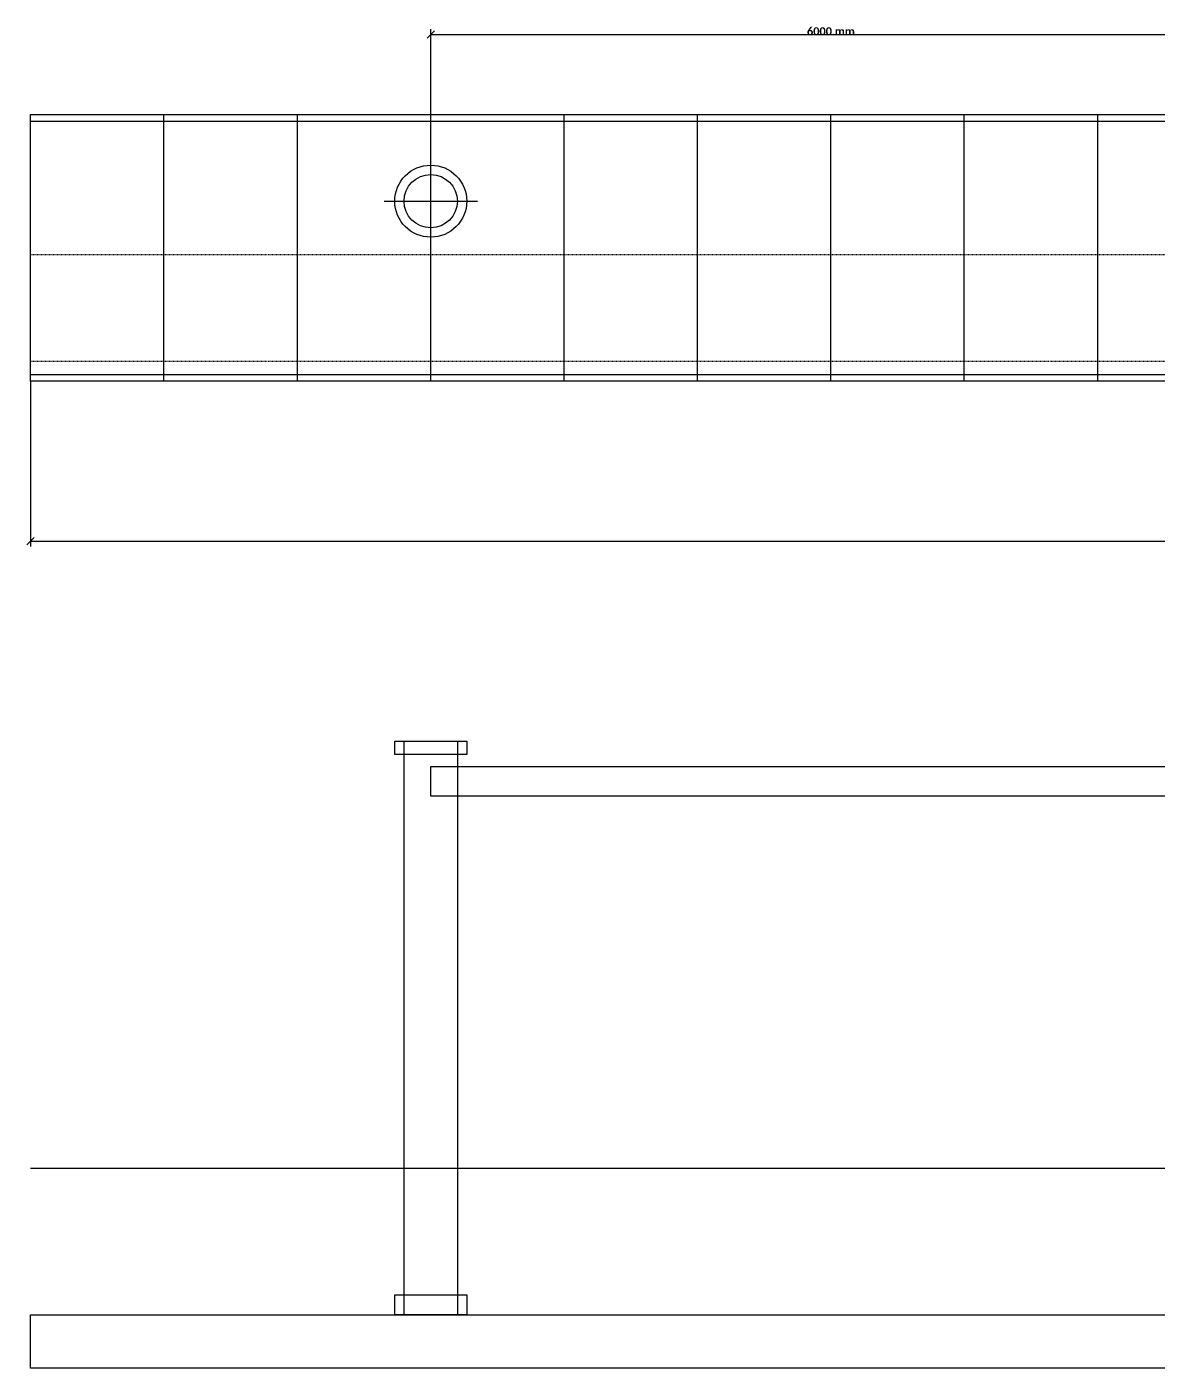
# Model space of a CAD drawing. Header units: millimetres. Extents: x -17300 to 15028, y -21450 to 26300.
# Drawn here: x -15028 to -6547, y -7400 to 2657 of the extents above; entities that cross this region are included whole.
import ezdxf
from ezdxf.enums import TextEntityAlignment as Align

# ---------------------------------------------------------------- set-up
doc = ezdxf.new("R2010")
doc.units = ezdxf.units.MM
doc.linetypes.add('DASHED', pattern=[10, 5, -5])
for name, color, linetype in [('KORKULUK_KAPI', 4, 'CONTINUOUS'), ('MONTAJ_BORULARI', 2, 'CONTINUOUS'), ('OLCULER', 1, 'CONTINUOUS'), ('YURUYUS_KORIDORU', 3, 'DASHED'), ('ZEMIN_PLATFORM', 8, 'CONTINUOUS')]:
    doc.layers.add(name, color=color, linetype=linetype)
doc.styles.get("Standard").update_dxf_attribs({"font": 'calibrib.ttf'})

msp = doc.modelspace()

# ---------------------------------------------------------------- linework, layer by layer
at = {"layer": 'KORKULUK_KAPI'}
for p, q in [((-15000, 1950), (-5500, 1950)), ((-15000, 50), (-15000, 1950)), ((-15000, 50), (-5500, 50)), ((-15000, -5900), (-5500, -5900))]:
    msp.add_line(p, q, dxfattribs=at)
at = {"layer": 'MONTAJ_BORULARI'}
for p, q in [((-12000, 1000), (-12000, 1700)), ((-12350, 1350), (-11650, 1350))]:
    msp.add_line(p, q, dxfattribs=at)
for points in [[(-12270, -2800), (-12270, -2700), (-11730, -2700), (-11730, -2800)], [(-12200, -7000), (-12200, -2700), (-11800, -2700), (-11800, -7000)], [(-12000, -3110), (-12000, -2890), (12000, -2890), (12000, -3110)], [(-12270, -7000), (-12270, -6850), (-11730, -6850), (-11730, -7000)]]:
    msp.add_lwpolyline(points, close=True, dxfattribs=at)
for radius in [270, 200]:
    msp.add_circle((-12000, 1350), radius, dxfattribs=at)
at = {"layer": 'OLCULER'}
for p, q in [((-12028, 2572), (-11972, 2628)), ((-12000, 2000), (-12000, 2640)), ((-12000, 2600), (-6000, 2600)), ((-15000, 0), (-15000, -1240)), ((-15028, -1228), (-14972, -1172)), ((-15000, -1200), (15000, -1200))]:
    msp.add_line(p, q, dxfattribs=at)
at = {"layer": 'YURUYUS_KORIDORU'}
for p, q in [((-15000, 950), (15000, 950)), ((-15000, 150), (15000, 150))]:
    msp.add_line(p, q, dxfattribs=at)
at = {"layer": 'ZEMIN_PLATFORM'}
for p, q in [((-14000, 0), (-14000, 2000)), ((-13000, 0), (-13000, 2000)), ((-12000, 0), (-12000, 2000)), ((-11000, 0), (-11000, 2000)), ((-10000, 0), (-10000, 2000)), ((-9000, 0), (-9000, 2000)), ((-8000, 0), (-8000, 2000)), ((-7000, 0), (-7000, 2000)), ((-15000, -7000), (15000, -7000))]:
    msp.add_line(p, q, dxfattribs=at)
for points in [[(-15000, 0), (-15000, 2000), (15000, 2000), (15000, 0)], [(-15000, -7400), (-15000, -7000), (15000, -7000), (15000, -7400)]]:
    msp.add_lwpolyline(points, close=True, dxfattribs=at)

# ---------------------------------------------------------------- texts
at = {"layer": 'OLCULER'}
msp.add_text('6000 mm', height=60, dxfattribs=at).set_placement((-9000, 2624), align=Align.MIDDLE_CENTER)

doc.saveas('drawing.dxf')
